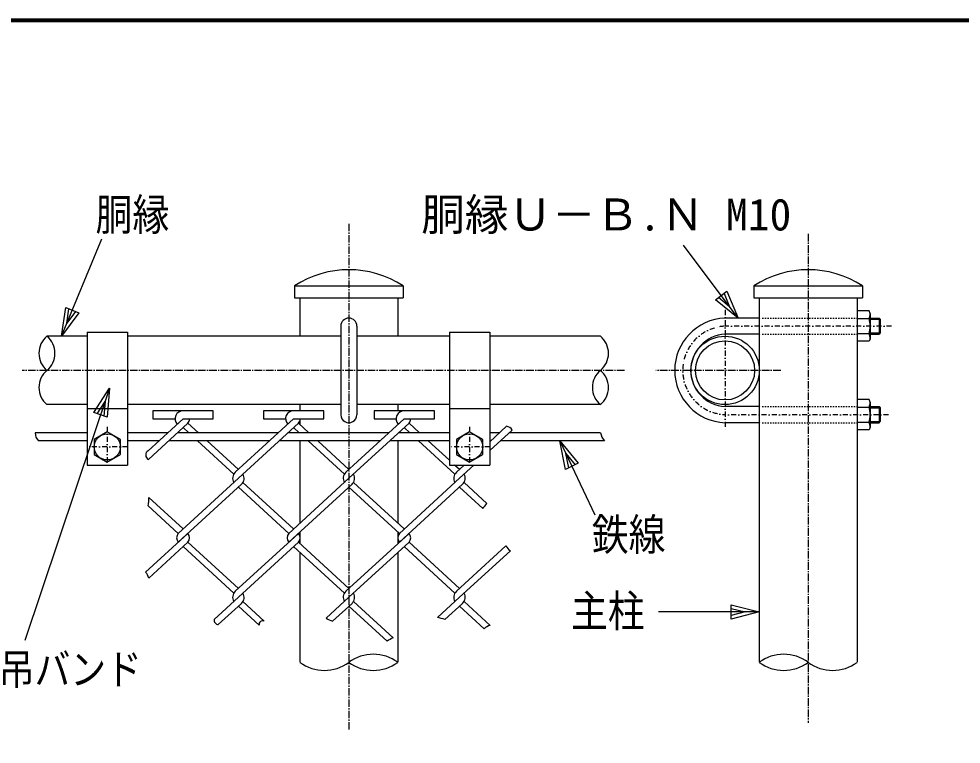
# Model space of a CAD drawing. Units: millimetres, scale not verified. Extents: x -2950 to 2950, y -2100 to 2100.
# Drawn here: x 952 to 1888, y 1230 to 1950 of the extents above; entities that cross this region are included whole.
import ezdxf
from ezdxf.enums import TextEntityAlignment as Align

# ---------------------------------------------------------------- set-up
doc = ezdxf.new("R2010")
doc.units = ezdxf.units.MM
doc.header["$LTSCALE"] = 10
for name, pattern in [('USER1', [1.125, 0.75, -0.125, 0.125, -0.125]), ('USER2', [0.26, 0.01, -0.25]), ('USER3', [1.01, 0.5, -0.25, 0.01, -0.25])]:
    doc.linetypes.add(name, pattern=pattern)
for name, color, linetype, lineweight in [('0-1_1', 7, 'Continuous', 25), ('0-2_0', 7, 'Continuous', 25), ('0-6_WAKU', 7, 'Continuous', 25)]:
    doc.layers.add(name, color=color, linetype=linetype, lineweight=lineweight)
doc.styles.add('ＭＳ ゴシック', font='')
doc.styles.get('ＭＳ ゴシック').set_extended_font_data('MS Gothic')

# ---------------------------------------------------------------- blocks, each defined once
blk = doc.blocks.new('C70')
at = {"layer": '0-1_1', "color": 4}
blk.add_line((15444.5, 18695.2), (15845.4, 19661.7), dxfattribs=at)
blk.add_lwpolyline([(15616.5, 18927), (15444.5, 18695.2), (15487.1, 18980.6)], close=True, dxfattribs=at)
blk.add_lwpolyline([(15584.1, 18940.4), (15498.2, 18824.5), (15519.5, 18967.2)], dxfattribs=at)
blk = doc.blocks.new('C71')
at = {"layer": '0-1_1', "color": 4}
blk.add_line((15923, 18178.6), (15082.5, 15673.6), dxfattribs=at)
blk.add_lwpolyline([(15767.5, 17935.4), (15923, 18178.6), (15900.3, 17890.9)], close=True, dxfattribs=at)
blk.add_lwpolyline([(15800.7, 17924.3), (15878.4, 18045.9), (15867.1, 17902)], dxfattribs=at)
blk = doc.blocks.new('C72')
at = {"layer": '0-1_1', "color": 4}
blk.add_line((22168.3, 18875.2), (21625.2, 19599.4), dxfattribs=at)
blk.add_lwpolyline([(22056.3, 19141.2), (22168.3, 18875.2), (21944.3, 19057.2)], close=True, dxfattribs=at)
blk.add_lwpolyline([(22028.3, 19120.2), (22084.3, 18987.2), (21972.3, 19078.2)], dxfattribs=at)
blk = doc.blocks.new('C73')
at = {"layer": '0-1_1', "color": 4}
blk.add_line((20396.8, 17655.2), (20745.9, 16919.9), dxfattribs=at)
blk.add_lwpolyline([(20453.7, 17372.2), (20396.8, 17655.2), (20580.1, 17432.2)], close=True, dxfattribs=at)
blk.add_lwpolyline([(20485.3, 17387.2), (20456.9, 17528.7), (20548.5, 17417.2)], dxfattribs=at)
blk = doc.blocks.new('C74')
at = {"layer": '0-1_1', "color": 4}
blk.add_line((22378.4, 15955.2), (21378.4, 15955.2), dxfattribs=at)
blk.add_lwpolyline([(22098.4, 16025.2), (22378.4, 15955.2), (22098.4, 15885.2)], close=True, dxfattribs=at)
blk.add_lwpolyline([(22098.4, 15990.2), (22238.4, 15955.2), (22098.4, 15920.2)], dxfattribs=at)

msp = doc.modelspace()

# ---------------------------------------------------------------- linework, layer by layer
at = {"layer": '0-1_1', "color": 4, "linetype": 'USER1'}
for p, q in [((1279.92, 1746.62), (1279.92, 1243.87)), ((1736.32, 1736.6), (1736.32, 1250.81)), ((1553.72, 1600.95), (955.4, 1600.95)), ((1709.03, 1600.95), (1585.03, 1600.95))]:
    msp.add_line(p, q, dxfattribs=at)
at = {"layer": '0-1_1'}
for p, q in [((1225.92, 1684.95), (1333.92, 1684.95)), ((1225.92, 1684.95), (1225.92, 1672.95)), ((1333.92, 1684.95), (1333.92, 1672.95)), ((1682.32, 1684.95), (1682.32, 1672.95)), ((1225.92, 1672.95), (1333.92, 1672.95)), ((1231.32, 1672.95), (1231.32, 1634.95)), ((1328.52, 1672.95), (1328.52, 1634.95)), ((1682.32, 1672.95), (1790.32, 1672.95)), ((1687.72, 1672.95), (1687.72, 1310.95)), ((1784.92, 1672.95), (1784.92, 1310.95)), ((1796.77, 1659.95), (1784.92, 1659.95)), ((1784.92, 1659.95), (1784.92, 1629.95)), ((1797.92, 1657.45), (1796.77, 1659.95)), ((1687.72, 1652.95), (1653.72, 1652.95)), ((1784.92, 1652.44), (1796.77, 1652.44)), ((1797.92, 1652.95), (1806.72, 1652.95)), ((1806.72, 1652.95), (1806.72, 1636.95)), ((1806.72, 1652.95), (1807.92, 1651.75)), ((1807.92, 1651.75), (1807.92, 1638.15)), ((1019.92, 1638.95), (1019.92, 1506.95)), ((1019.92, 1638.95), (1059.92, 1638.95)), ((1059.92, 1638.95), (1059.92, 1506.95)), ((1271.92, 1644.95), (1271.92, 1556.95)), ((1287.92, 1644.95), (1287.92, 1556.95)), ((1379.92, 1638.95), (1379.92, 1506.95)), ((1379.92, 1638.95), (1419.92, 1638.95)), ((1419.92, 1638.95), (1419.92, 1506.95)), ((1019.92, 1634.95), (979.92, 1634.95)), ((1271.92, 1634.95), (1059.92, 1634.95)), ((1379.92, 1634.95), (1287.92, 1634.95)), ((1529.92, 1634.95), (1419.92, 1634.95)), ((1687.72, 1636.95), (1653.72, 1636.95)), ((1784.92, 1637.45), (1796.77, 1637.45)), ((1797.92, 1636.95), (1806.72, 1636.95)), ((1807.92, 1638.15), (1806.72, 1636.95)), ((1019.92, 1566.95), (979.92, 1566.95)), ((1271.92, 1566.95), (1059.92, 1566.95)), ((1231.32, 1566.95), (1231.32, 1560.87)), ((1379.92, 1566.95), (1287.92, 1566.95)), ((1328.52, 1566.95), (1328.52, 1560.87)), ((1529.92, 1566.95), (1419.92, 1566.95)), ((1687.72, 1564.95), (1653.72, 1564.95)), ((1796.77, 1571.95), (1784.92, 1571.95)), ((1784.92, 1571.95), (1784.92, 1541.95)), ((1784.92, 1564.44), (1796.77, 1564.44)), ((1797.92, 1569.45), (1796.77, 1571.95)), ((1797.92, 1564.95), (1806.72, 1564.95)), ((1806.72, 1564.95), (1806.72, 1548.95)), ((1806.72, 1564.95), (1807.92, 1563.75)), ((1807.92, 1563.75), (1807.92, 1550.15)), ((1019.92, 1562.95), (1059.92, 1562.95)), ((1379.92, 1562.95), (1419.92, 1562.95)), ((1080.57, 1521.12), (1115.22, 1552.87)), ((1080.79, 1512.53), (1120.02, 1548.47)), ((1130.42, 1538.95), (1120.02, 1548.47)), ((1167.07, 1499.72), (1225.07, 1552.87)), ((1170.15, 1493.75), (1229.87, 1548.47)), ((1240.26, 1538.95), (1229.87, 1548.47)), ((1231.32, 1552.87), (1231.32, 1547.14)), ((1276.92, 1499.72), (1334.92, 1552.87)), ((1279.99, 1493.75), (1339.71, 1548.47)), ((1328.52, 1548.06), (1328.52, 1547.01)), ((1350.11, 1538.95), (1339.71, 1548.47)), ((1419.92, 1530.11), (1436.59, 1545.38)), ((1687.72, 1548.95), (1653.72, 1548.95)), ((1784.92, 1549.45), (1796.77, 1549.45)), ((1797.92, 1548.95), (1806.72, 1548.95)), ((1806.72, 1548.95), (1807.92, 1550.15)), ((1019.92, 1538.95), (968.23, 1538.95)), ((1100.03, 1538.95), (1059.92, 1538.95)), ((1209.88, 1538.95), (1109.62, 1538.95)), ((1120.82, 1538.95), (1115.22, 1544.08)), ((1319.72, 1538.95), (1219.47, 1538.95)), ((1230.67, 1538.95), (1225.07, 1544.08)), ((1340.52, 1538.95), (1329.31, 1538.95)), ((1340.52, 1538.95), (1334.92, 1544.08)), ((1379.92, 1538.95), (1340.66, 1538.95)), ((1419.92, 1521.32), (1442.18, 1541.71)), ((1429.57, 1538.95), (1419.92, 1538.95)), ((1529.83, 1538.95), (1439.16, 1538.95)), ((1019.92, 1530.95), (971.43, 1530.95)), ((1091.3, 1530.95), (1059.92, 1530.95)), ((1201.15, 1530.95), (1100.89, 1530.95)), ((1165.6, 1497.92), (1129.55, 1530.95)), ((1170.15, 1502.54), (1139.15, 1530.95)), ((1310.99, 1530.95), (1210.74, 1530.95)), ((1231.32, 1530.95), (1231.32, 1449.15)), ((1275.45, 1497.92), (1239.4, 1530.95)), ((1279.99, 1502.54), (1248.99, 1530.95)), ((1349.25, 1530.95), (1320.58, 1530.95)), ((1328.52, 1530.95), (1328.52, 1449.28)), ((1379.92, 1530.95), (1349.24, 1530.95)), ((1385.29, 1497.92), (1349.25, 1530.95)), ((1379.92, 1511.63), (1358.84, 1530.95)), ((1420.84, 1530.95), (1419.92, 1530.95)), ((1533.83, 1530.95), (1430.43, 1530.95)), ((1019.92, 1506.95), (1059.92, 1506.95)), ((1379.92, 1506.95), (1419.92, 1506.95)), ((1389.84, 1502.54), (1385.03, 1506.95)), ((1386.77, 1499.72), (1394.65, 1506.95)), ((1389.84, 1493.75), (1404.24, 1506.95)), ((1170.15, 1493.75), (1110.43, 1439.03)), ((1174.69, 1489.58), (1225.07, 1443.42)), ((1279.99, 1493.75), (1220.27, 1439.03)), ((1284.54, 1489.58), (1334.92, 1443.42)), ((1389.84, 1493.75), (1330.12, 1439.03)), ((1394.39, 1489.58), (1417.19, 1468.69)), ((1173.22, 1487.78), (1110.45, 1430.26)), ((1170.15, 1484.96), (1220.27, 1439.03)), ((1283.07, 1487.78), (1220.29, 1430.26)), ((1279.99, 1484.96), (1330.12, 1439.03)), ((1392.92, 1487.78), (1330.14, 1430.26)), ((1389.84, 1484.96), (1413.02, 1463.72)), ((1081.09, 1474.7), (1115.22, 1443.42)), ((1080.44, 1466.51), (1110.43, 1439.03)), ((1078.01, 1400.54), (1120, 1439.01)), ((1167.07, 1381.49), (1229.85, 1439.01)), ((1231.32, 1440.36), (1231.32, 1428.91)), ((1276.92, 1381.49), (1339.69, 1439.01)), ((1328.52, 1440.49), (1328.52, 1428.77)), ((1081.24, 1394.71), (1120.02, 1430.24)), ((1165.6, 1379.68), (1115.22, 1425.85)), ((1170.15, 1384.31), (1120.02, 1430.24)), ((1170.15, 1375.52), (1229.87, 1430.24)), ((1275.45, 1379.68), (1225.07, 1425.85)), ((1279.99, 1384.31), (1229.87, 1430.24)), ((1279.99, 1375.52), (1339.71, 1430.24)), ((1385.29, 1379.68), (1334.92, 1425.85)), ((1389.84, 1384.31), (1339.71, 1430.24)), ((1386.77, 1381.49), (1436.05, 1426.65)), ((1231.32, 1420.12), (1231.32, 1310.95)), ((1328.52, 1419.99), (1328.52, 1310.95)), ((1389.84, 1375.52), (1440.38, 1421.83)), ((1170.15, 1375.52), (1146.23, 1353.6)), ((1173.22, 1369.54), (1150.21, 1348.46)), ((1174.69, 1371.35), (1195.82, 1351.99)), ((1279.99, 1375.52), (1257.48, 1354.89)), ((1283.07, 1369.54), (1263.62, 1351.73)), ((1284.54, 1371.35), (1323.91, 1335.27)), ((1389.84, 1375.52), (1367.89, 1355.41)), ((1392.92, 1369.54), (1375.36, 1353.46)), ((1394.39, 1371.35), (1420.38, 1347.53)), ((1170.15, 1366.73), (1190.68, 1347.91)), ((1279.99, 1366.73), (1317.86, 1332.03)), ((1389.84, 1366.73), (1414.42, 1344.2))]:
    msp.add_line(p, q, dxfattribs=at)
at = {"layer": '0-1_1', "color": 4, "linetype": 'USER3'}
for p, q in [((1653.72, 1660.95), (1653.72, 1540.95)), ((1819.23, 1644.95), (1653.72, 1644.95)), ((1816.18, 1556.95), (1653.72, 1556.95)), ((1039.92, 1544.95), (1039.92, 1504.95)), ((1399.92, 1544.95), (1399.92, 1504.95)), ((1059.92, 1524.95), (1019.92, 1524.95)), ((1419.92, 1524.95), (1379.92, 1524.95))]:
    msp.add_line(p, q, dxfattribs=at)
at = {"layer": '0-1_1', "linetype": 'USER2'}
for p, q in [((1784.92, 1652.95), (1687.72, 1652.95)), ((1784.92, 1636.95), (1687.72, 1636.95)), ((1784.92, 1564.95), (1687.72, 1564.95)), ((1784.92, 1548.95), (1687.72, 1548.95))]:
    msp.add_line(p, q, dxfattribs=at)
at = {"layer": '0-1_1', "color": 4}
for p, q in [((1797.92, 1651.75), (1807.92, 1651.75)), ((1797.92, 1638.15), (1807.92, 1638.15)), ((1797.92, 1563.75), (1807.92, 1563.75)), ((1797.92, 1550.15), (1807.92, 1550.15))]:
    msp.add_line(p, q, dxfattribs=at)
at = {"layer": '0-1_1'}
for points in [[(1682.32, 1684.95), (1790.32, 1684.95), (1790.32, 1672.95)], [(1797.92, 1657.45), (1797.92, 1632.45), (1796.77, 1629.95), (1784.92, 1629.95)], [(1797.92, 1569.45), (1797.92, 1544.45), (1796.77, 1541.95), (1784.92, 1541.95)], [(1115.22, 1552.87), (1145.22, 1552.87), (1145.22, 1560.87), (1085.22, 1560.87), (1085.22, 1552.87), (1107.22, 1552.87)], [(1225.07, 1552.87), (1255.07, 1552.87), (1255.07, 1560.87), (1195.07, 1560.87), (1195.07, 1552.87), (1217.07, 1552.87)], [(1334.92, 1552.87), (1364.92, 1552.87), (1364.92, 1560.87), (1304.92, 1560.87), (1304.92, 1552.87), (1326.92, 1552.87)]]:
    msp.add_lwpolyline(points, dxfattribs=at)
for points in [[(1039.92, 1539.96), (1026.92, 1532.45), (1026.92, 1517.44), (1039.92, 1509.94), (1052.92, 1517.44), (1052.92, 1532.45)], [(1399.92, 1539.96), (1386.92, 1532.45), (1386.92, 1517.44), (1399.92, 1509.94), (1412.92, 1517.44), (1412.92, 1532.45)]]:
    msp.add_lwpolyline(points, close=True, dxfattribs=at)
for centre, radius in [((1653.72, 1600.95), 34), ((1653.72, 1600.95), 29.4), ((1039.92, 1524.95), 13), ((1399.92, 1524.95), 13)]:
    msp.add_circle(centre, radius, dxfattribs=at)
for centre, radius, start, end in [((1279.92, 1601.82), 99.12, 56.99119, 123.00881), ((1736.32, 1601.82), 99.12, 56.99119, 123.00881), ((1786.5, 1657.45), 11.43, 334.02042, 0), ((1279.92, 1644.95), 8, 0, 179.99992), ((1655.72, 1600.95), 52, 92.20415, 267.79602), ((1773.03, 1644.95), 24.9, 342.4809, 17.51953), ((1655.72, 1600.95), 36, 93.18465, 266.81534), ((1786.5, 1632.45), 11.43, 0, 25.97959), ((1786.5, 1569.45), 11.43, 334.02042, 0), ((1773.03, 1556.95), 24.9, 342.4809, 17.51953), ((1115.22, 1552.87), 8, 90, 222.49944), ((1225.07, 1552.87), 8, 90, 222.49944), ((1279.92, 1556.95), 8, 179.99992, 0), ((1334.92, 1552.87), 8, 90, 222.49944), ((1115.22, 1552.87), 6.48, 317.50034, 0.00134), ((1225.07, 1552.87), 6.48, 317.50034, 0.00134), ((1334.92, 1552.87), 6.48, 317.50034, 0.00134), ((1786.5, 1544.45), 11.43, 0, 25.97959), ((1172.54, 1493.75), 8.1, 132.49965, 210.96289), ((1282.39, 1493.75), 8.1, 132.49965, 210.96289), ((1392.24, 1493.75), 8.1, 132.49965, 210.96289), ((1167.75, 1493.75), 8.1, 312.49972, 30.96338), ((1277.6, 1493.75), 8.1, 312.49972, 30.96338), ((1387.44, 1493.75), 8.1, 312.50046, 30.96338), ((1115.22, 1434.63), 6.48, 137.49927, 222.50073), ((1115.22, 1434.63), 6.48, 317.50034, 42.50064), ((1225.07, 1434.63), 6.48, 137.49927, 222.50073), ((1225.07, 1434.63), 6.48, 317.50034, 42.50064), ((1334.92, 1434.63), 6.48, 137.49927, 222.50073), ((1334.92, 1434.63), 6.48, 317.50034, 42.50064), ((1172.54, 1375.52), 8.1, 132.49965, 210.96289), ((1167.75, 1375.52), 8.1, 312.49972, 30.96338), ((1282.39, 1375.52), 8.1, 132.49965, 210.96289), ((1277.6, 1375.52), 8.1, 312.49972, 30.96338), ((1392.24, 1375.52), 8.1, 132.49965, 210.96289), ((1387.44, 1375.52), 8.1, 312.50046, 30.96338)]:
    msp.add_arc(centre, radius, start, end, dxfattribs=at)
at = {"layer": '0-1_1', "color": 4, "linetype": 'USER3'}
msp.add_arc((1655.72, 1600.95), 44, 93.18471, 266.81549, dxfattribs=at)
at = {"layer": '0-1_1', "color": 4}
for centre, radius, start, end in [((993.98, 1617.95), 22.06, 129.59811, 230.40164), ((965.86, 1617.95), 22.06, 309.59845, 50.40183), ((1515.86, 1617.95), 22.06, 309.59845, 50.40183), ((993.98, 1583.95), 22.06, 129.59836, 230.40189), ((1543.98, 1583.95), 22.06, 129.59836, 230.40189), ((1515.86, 1583.95), 22.06, 309.59845, 50.40155), ((1436.04, 1538.46), 6.95, 27.90629, 85.40427), ((979.9, 1538.97), 11.68, 180.13562, 223.44576), ((1550.35, 1544.21), 21.19, 194.38356, 218.75253), ((1082.83, 1516.88), 4.8, 118.06312, 244.84357), ((1059.83, 1472.26), 21.4, 344.38525, 6.53146), ((1300.55, 1562.35), 149.59, 318.75189, 321.23639), ((1445.85, 1431.08), 10.75, 204.33786, 239.43012), ((1065.31, 1389.7), 16.7, 17.46577, 40.48211), ((1150.28, 1352.62), 4.16, 166.37213, 269.05716), ((1194.45, 1348.44), 3.8, 68.83228, 188.02585), ((1273.62, 1378.69), 28.76, 235.85553, 249.65012), ((1359.72, 1308.77), 47.34, 70.71212, 80.06107), ((1422.33, 1337.03), 10.68, 100.51066, 137.80038), ((1431.39, 1127.19), 234.2, 117.31704, 118.99714), ((1255.62, 1343.85), 40.91, 233.55548, 306.44443), ((1304.22, 1278.04), 40.91, 53.55527, 126.44436), ((1304.22, 1343.85), 40.91, 233.55563, 306.44473), ((1712.02, 1278.04), 40.91, 53.55557, 126.44465), ((1712.02, 1343.85), 40.91, 233.55534, 306.44443), ((1760.62, 1343.85), 40.91, 233.55563, 306.44473)]:
    msp.add_arc(centre, radius, start, end, dxfattribs=at)
at = {"layer": '0-6_WAKU'}
msp.add_line((-2698.59, 1948.83), (2798.74, 1948.83), dxfattribs=at)
msp.add_lwpolyline([(-2699.92, 1950.16), (2800.08, 1950.16), (2800.08, -1949.84), (-2699.92, -1949.84)], close=True, dxfattribs=at)
msp.add_lwpolyline([(-2697.26, -1947.17), (-2697.26, 1947.49), (2797.41, 1947.49)], dxfattribs=at)

# ---------------------------------------------------------------- block references
at = {"layer": '0-2_0', "xscale": 0.1, "yscale": 0.1}
for name in ['C70', 'C72', 'C71', 'C73', 'C74']:
    msp.add_blockref(name, (-550.12, -234.57), dxfattribs=at)

# ---------------------------------------------------------------- texts
at = {"layer": '0-1_1', "color": 4, "style": 'ＭＳ ゴシック', "width": 0.85}
for s, height, p in [('胴縁', 31.6, (1028.24, 1730.53)), ('鉄線', 31.6, (1521.3, 1412.66)), ('主柱', 31.6, (1500.61, 1336.64)), ('吊バンド', 30.65, (932.1, 1279.56))]:
    msp.add_text(s, height=height, dxfattribs=at).set_placement(p, align=Align.BOTTOM_LEFT)
at = {"layer": '0-1_1', "color": 4, "style": 'ＭＳ ゴシック'}
msp.add_text('胴縁Ｕ－Ｂ.Ｎ M10', height=31.73, dxfattribs=at).set_placement((1351.93, 1730.43), align=Align.BOTTOM_LEFT)

doc.saveas('drawing.dxf')
